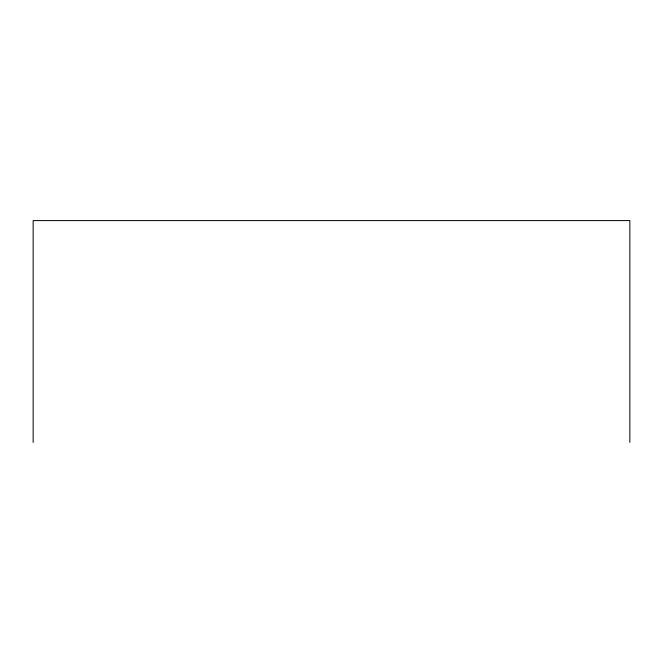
<?xml version="1.0" encoding="UTF-8"?>
<svg xmlns="http://www.w3.org/2000/svg" width="663" height="663" viewBox="0 0 663 663"><rect width="100%" height="100%" fill="white"/><g stroke="black" fill="none" stroke-linecap="round" stroke-linejoin="round"><path stroke-width="0.99" d="M629.85 442.403L629.85 220.597L33.15 220.597L33.15 442.403"/></g></svg>
